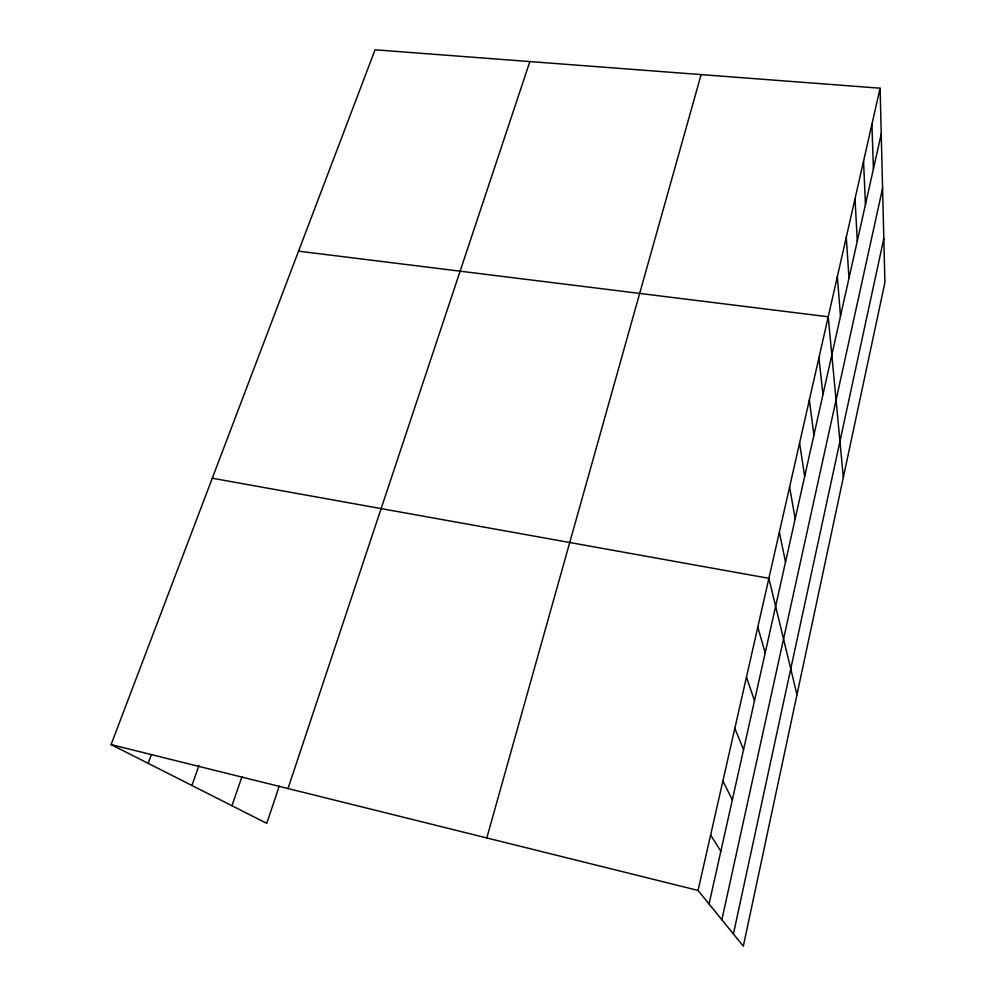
<?xml version="1.0" encoding="UTF-8"?>
<svg xmlns="http://www.w3.org/2000/svg" width="996" height="996" viewBox="0 0 996 996"><rect width="100%" height="100%" fill="white"/><g stroke="black" fill="none" stroke-linecap="round" stroke-linejoin="round"><path stroke-width="1.49" d="M733.405 933.999L883.813 238.554M721.851 919.756L882.581 188.331M709.052 903.995L881.236 133.974M880.103 88.208L884.909 282.503L743.315 946.2L698.047 890.436L880.103 88.208L375.056 49.8L111.091 744.585L266.754 823.343L279.204 786.18M486.795 837.935L701.109 74.6M288.006 788.546L529.847 61.578M231.944 805.727L241.928 776.805M191.892 785.471L198.988 765.551M148.18 763.347L151.404 754.644M298.551 251.166L828.236 316.778L843.326 477.395M212.297 478.229L768.875 578.327L796.974 694.648M111.091 744.585L698.047 890.436M710.621 834.984L720.843 851.269M722.884 780.976L732.346 799.85M734.824 728.35L743.564 749.677M746.465 677.068L754.507 700.723M757.807 627.082L765.189 652.94M779.358 532.138L785.52 562.018M789.591 487.044L795.194 518.754M799.589 442.996L804.656 476.449M809.35 399.956L813.906 435.078M818.899 357.9L822.957 394.59M837.35 276.577L840.487 316.18M846.276 237.247L848.978 278.22M855.016 198.777L857.295 241.032M863.557 161.128L865.437 204.616M871.911 124.288L873.417 168.934"/></g></svg>
